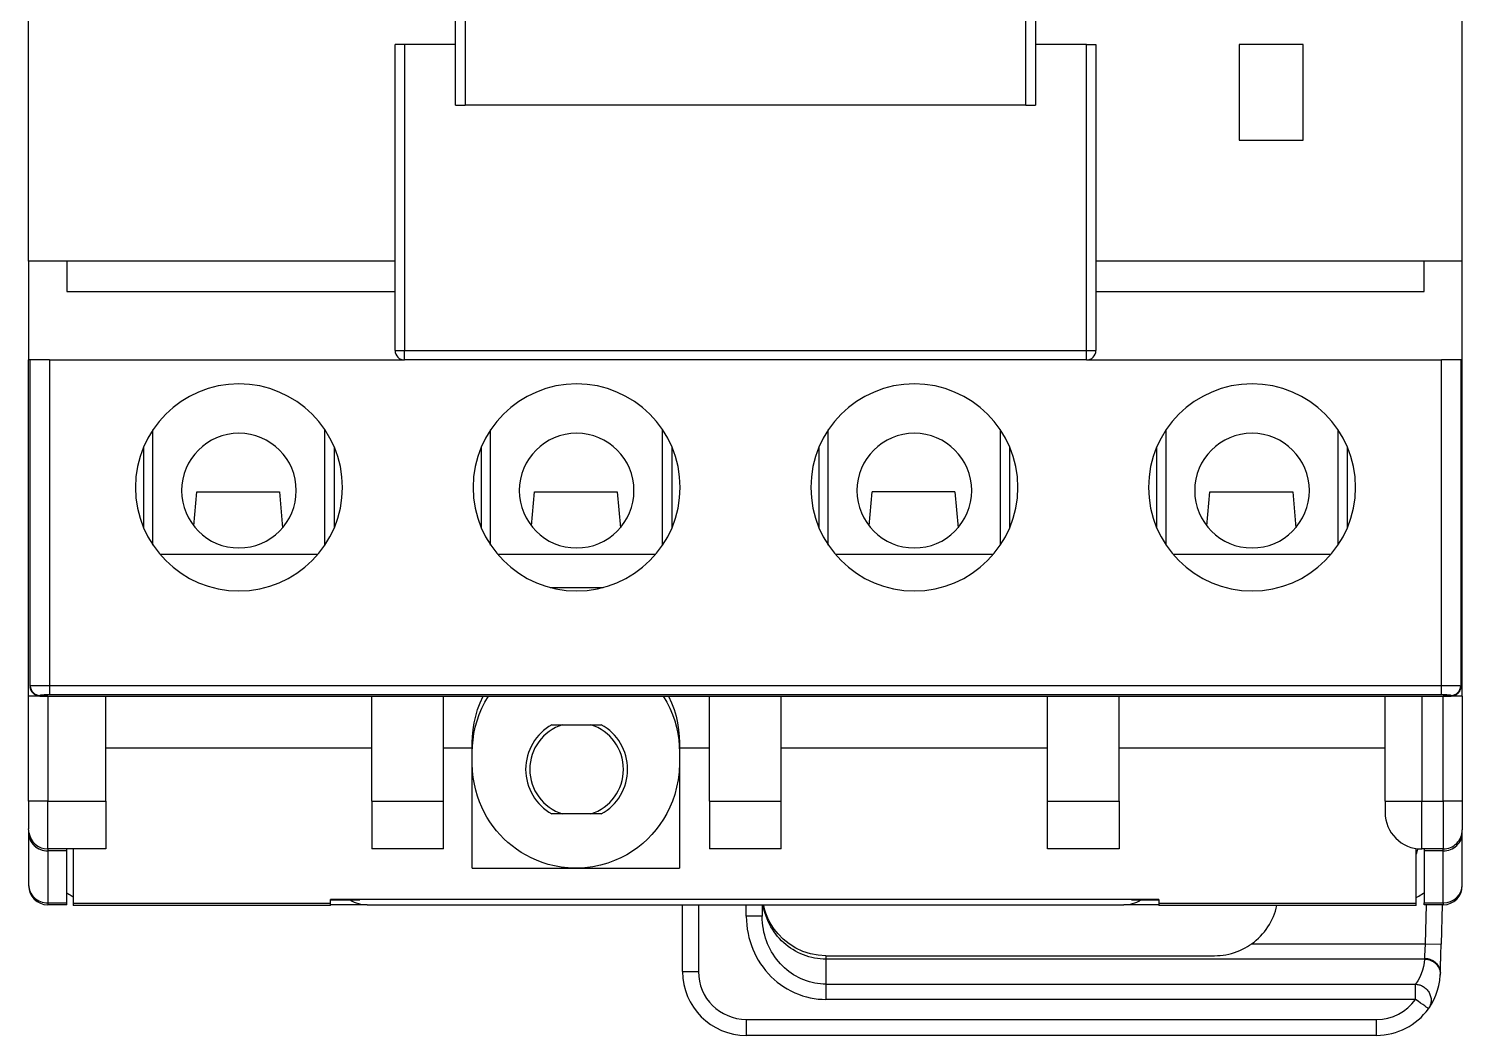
# Model space of a CAD drawing. Extents: x -20 to 1437, y -5898 to 436.
# Drawn here: x 591.77 to 636.77, y 31.5 to 63.1 of the extents above; entities that cross this region are included whole.
import ezdxf

# ---------------------------------------------------------------- set-up
doc = ezdxf.new("R2010")
doc.units = 0
doc.layers.add('MAIN-1', color=7, linetype='Continuous')

msp = doc.modelspace()

# ---------------------------------------------------------------- linework, layer by layer
at = {"layer": 'MAIN-1'}
for p, q in [((591.771, 55.797), (591.771, 82.397)), ((636.771, 55.797), (636.771, 82.397)), ((605.471, 64.497), (605.471, 60.697)), ((623.071, 60.697), (623.071, 64.497)), ((605.171, 60.697), (605.171, 64.197)), ((623.371, 64.197), (623.371, 60.697)), ((603.571, 62.597), (603.271, 62.597)), ((603.271, 52.997), (603.271, 62.597)), ((605.171, 62.597), (603.571, 62.597)), ((603.571, 62.597), (603.571, 52.997)), ((624.971, 62.597), (623.371, 62.597)), ((624.971, 52.997), (624.971, 62.597)), ((624.971, 62.597), (625.271, 62.597)), ((625.271, 62.597), (625.271, 52.997)), ((629.771, 62.597), (629.771, 59.597)), ((631.771, 62.597), (629.771, 62.597)), ((631.771, 59.597), (631.771, 62.597)), ((605.171, 60.697), (605.471, 60.697)), ((623.071, 60.697), (605.471, 60.697)), ((623.071, 60.697), (623.371, 60.697)), ((629.771, 59.597), (631.771, 59.597)), ((591.771, 55.797), (591.771, 52.697)), ((603.271, 55.797), (591.771, 55.797)), ((592.971, 55.797), (592.971, 54.847)), ((636.771, 55.797), (625.271, 55.797)), ((635.571, 54.847), (635.571, 55.797)), ((636.771, 52.697), (636.771, 55.797)), ((592.971, 54.847), (603.271, 54.847)), ((625.271, 54.847), (635.571, 54.847)), ((592.12, 52.697), (591.771, 52.697)), ((591.771, 42.147), (591.771, 52.697)), ((591.821, 42.469), (591.821, 52.697)), ((592.421, 52.697), (592.12, 52.697)), ((592.421, 52.697), (603.571, 52.697)), ((592.421, 52.697), (592.421, 42.484)), ((603.271, 52.997), (603.571, 52.997)), ((603.571, 52.997), (624.971, 52.997)), ((603.571, 52.697), (603.571, 52.997)), ((624.971, 52.697), (603.571, 52.697)), ((624.971, 52.697), (624.971, 52.997)), ((624.971, 52.997), (625.271, 52.997)), ((624.971, 52.697), (636.121, 52.697)), ((636.121, 42.484), (636.121, 52.697)), ((636.423, 52.697), (636.121, 52.697)), ((636.771, 52.697), (636.421, 52.697)), ((636.721, 52.697), (636.721, 42.469)), ((636.771, 42.147), (636.771, 52.697)), ((595.671, 46.888), (595.671, 50.506)), ((601.071, 46.888), (601.071, 50.506)), ((606.271, 46.888), (606.271, 50.506)), ((611.671, 46.888), (611.671, 50.506)), ((616.871, 46.888), (616.871, 50.506)), ((622.271, 46.888), (622.271, 50.506)), ((627.471, 46.888), (627.471, 50.506)), ((632.871, 46.888), (632.871, 50.506)), ((597.382, 50.101), (597.383, 50.101)), ((597.546, 50.197), (597.546, 50.197)), ((595.371, 49.947), (595.371, 47.447)), ((601.371, 47.447), (601.371, 49.947)), ((605.971, 49.947), (605.971, 47.447)), ((611.971, 47.447), (611.971, 49.947)), ((616.571, 49.947), (616.571, 47.447)), ((622.571, 47.447), (622.571, 49.947)), ((627.171, 49.947), (627.171, 47.447)), ((633.171, 47.447), (633.171, 49.947)), ((596.955, 47.487), (597.046, 48.554)), ((597.046, 48.554), (599.646, 48.554)), ((599.646, 48.554), (599.743, 47.432)), ((607.555, 47.487), (607.646, 48.554)), ((607.646, 48.554), (610.246, 48.554)), ((610.246, 48.554), (610.343, 47.431)), ((618.155, 47.487), (618.246, 48.554)), ((620.846, 48.554), (618.246, 48.554)), ((620.846, 48.554), (620.943, 47.432)), ((628.755, 47.487), (628.846, 48.554)), ((628.846, 48.554), (631.446, 48.554)), ((631.446, 48.554), (631.543, 47.432)), ((595.891, 46.597), (600.852, 46.597)), ((606.491, 46.597), (611.452, 46.597)), ((617.091, 46.597), (622.052, 46.597)), ((627.691, 46.597), (632.652, 46.597)), ((608.14, 45.555), (609.803, 45.555)), ((591.821, 42.469), (591.821, 42.448)), ((591.821, 42.469), (591.821, 42.469)), ((591.821, 42.469), (591.821, 42.469)), ((591.821, 42.469), (591.821, 42.469)), ((591.821, 42.469), (591.821, 42.469)), ((591.821, 42.469), (591.821, 42.469)), ((591.821, 42.469), (591.821, 42.469)), ((591.821, 42.469), (591.822, 42.469)), ((591.821, 42.469), (591.821, 42.468)), ((591.821, 42.468), (591.821, 42.468)), ((591.821, 42.468), (591.821, 42.467)), ((591.821, 42.467), (591.821, 42.467)), ((591.821, 42.467), (591.821, 42.467)), ((591.821, 42.467), (591.821, 42.466)), ((591.822, 42.434), (591.821, 42.448)), ((591.822, 42.469), (591.824, 42.47)), ((591.823, 42.42), (591.822, 42.434)), ((591.824, 42.406), (591.823, 42.42)), ((591.824, 42.47), (591.827, 42.471)), ((591.826, 42.392), (591.824, 42.406)), ((591.829, 42.379), (591.826, 42.392)), ((591.827, 42.471), (591.832, 42.472)), ((591.833, 42.365), (591.829, 42.379)), ((591.832, 42.472), (591.837, 42.472)), ((591.837, 42.352), (591.833, 42.365)), ((591.837, 42.472), (591.844, 42.473)), ((591.842, 42.339), (591.837, 42.352)), ((591.847, 42.326), (591.842, 42.339)), ((591.844, 42.473), (591.853, 42.474)), ((591.853, 42.314), (591.847, 42.326)), ((591.853, 42.474), (591.862, 42.474)), ((591.859, 42.302), (591.853, 42.314)), ((591.866, 42.29), (591.859, 42.302)), ((591.862, 42.474), (591.873, 42.475)), ((591.873, 42.475), (591.884, 42.476)), ((591.884, 42.476), (591.897, 42.476)), ((591.897, 42.476), (591.911, 42.477)), ((591.911, 42.477), (591.926, 42.478)), ((591.926, 42.478), (591.943, 42.478)), ((591.943, 42.478), (591.96, 42.479)), ((591.96, 42.479), (591.978, 42.479)), ((591.978, 42.479), (591.997, 42.48)), ((591.997, 42.48), (592.017, 42.48)), ((592.017, 42.48), (592.038, 42.481)), ((592.038, 42.481), (592.06, 42.481)), ((592.06, 42.481), (592.082, 42.482)), ((592.082, 42.482), (592.105, 42.482)), ((592.105, 42.482), (592.129, 42.482)), ((592.129, 42.482), (592.154, 42.483)), ((592.154, 42.483), (592.179, 42.483)), ((592.179, 42.483), (592.204, 42.483)), ((592.204, 42.483), (592.23, 42.484)), ((592.23, 42.484), (592.257, 42.484)), ((592.257, 42.484), (592.284, 42.484)), ((592.284, 42.484), (592.311, 42.484)), ((592.311, 42.484), (592.338, 42.484)), ((592.338, 42.484), (592.366, 42.484)), ((592.366, 42.484), (592.393, 42.484)), ((592.393, 42.484), (592.421, 42.484)), ((592.421, 42.484), (636.121, 42.484)), ((592.421, 42.484), (592.421, 42.185)), ((636.121, 42.185), (636.121, 42.484)), ((636.121, 42.484), (636.149, 42.484)), ((636.149, 42.484), (636.177, 42.484)), ((636.177, 42.484), (636.204, 42.484)), ((636.204, 42.484), (636.232, 42.484)), ((636.232, 42.484), (636.259, 42.484)), ((636.259, 42.484), (636.286, 42.484)), ((636.286, 42.484), (636.312, 42.484)), ((636.312, 42.484), (636.338, 42.483)), ((636.338, 42.483), (636.364, 42.483)), ((636.364, 42.483), (636.389, 42.483)), ((636.389, 42.483), (636.413, 42.482)), ((636.413, 42.482), (636.437, 42.482)), ((636.437, 42.482), (636.46, 42.482)), ((636.46, 42.482), (636.483, 42.481)), ((636.483, 42.481), (636.505, 42.481)), ((636.505, 42.481), (636.525, 42.48)), ((636.525, 42.48), (636.545, 42.48)), ((636.545, 42.48), (636.565, 42.479)), ((636.565, 42.479), (636.583, 42.479)), ((636.583, 42.479), (636.6, 42.478)), ((636.6, 42.478), (636.616, 42.478)), ((636.616, 42.478), (636.631, 42.477)), ((636.631, 42.477), (636.645, 42.476)), ((636.645, 42.476), (636.658, 42.476)), ((636.658, 42.476), (636.67, 42.475)), ((636.67, 42.475), (636.681, 42.474)), ((636.685, 42.305), (636.679, 42.294)), ((636.681, 42.474), (636.69, 42.474)), ((636.692, 42.317), (636.685, 42.305)), ((636.69, 42.474), (636.698, 42.473)), ((636.697, 42.33), (636.692, 42.317)), ((636.702, 42.342), (636.697, 42.33)), ((636.698, 42.473), (636.705, 42.472)), ((636.707, 42.355), (636.702, 42.342)), ((636.705, 42.472), (636.711, 42.472)), ((636.71, 42.368), (636.707, 42.355)), ((636.714, 42.381), (636.71, 42.368)), ((636.711, 42.472), (636.715, 42.471)), ((636.716, 42.394), (636.714, 42.381)), ((636.715, 42.471), (636.719, 42.47)), ((636.719, 42.407), (636.716, 42.394)), ((636.719, 42.47), (636.721, 42.469)), ((636.72, 42.42), (636.719, 42.407)), ((636.721, 42.434), (636.72, 42.42)), ((636.721, 42.469), (636.721, 42.469)), ((636.721, 42.469), (636.721, 42.469)), ((636.721, 42.469), (636.721, 42.469)), ((636.721, 42.469), (636.721, 42.469)), ((636.721, 42.469), (636.721, 42.469)), ((636.721, 42.469), (636.721, 42.469)), ((636.721, 42.469), (636.721, 42.469)), ((636.721, 42.448), (636.721, 42.469)), ((636.721, 42.469), (636.721, 42.468)), ((636.721, 42.468), (636.721, 42.468)), ((636.721, 42.468), (636.721, 42.467)), ((636.721, 42.467), (636.721, 42.467)), ((636.721, 42.467), (636.721, 42.467)), ((636.721, 42.467), (636.721, 42.466)), ((636.721, 42.448), (636.721, 42.434)), ((591.771, 38.847), (591.771, 42.147)), ((592.371, 42.147), (591.771, 42.147)), ((591.874, 42.278), (591.866, 42.29)), ((591.882, 42.267), (591.874, 42.278)), ((591.891, 42.256), (591.882, 42.267)), ((591.9, 42.245), (591.891, 42.256)), ((591.909, 42.235), (591.9, 42.245)), ((591.919, 42.226), (591.909, 42.235)), ((591.93, 42.217), (591.919, 42.226)), ((591.941, 42.208), (591.93, 42.217)), ((591.952, 42.2), (591.941, 42.208)), ((591.963, 42.192), (591.952, 42.2)), ((591.975, 42.185), (591.963, 42.192)), ((591.988, 42.179), (591.975, 42.185)), ((592, 42.173), (591.988, 42.179)), ((592.013, 42.168), (592, 42.173)), ((592.026, 42.163), (592.013, 42.168)), ((592.039, 42.159), (592.026, 42.163)), ((592.052, 42.155), (592.039, 42.159)), ((592.066, 42.152), (592.052, 42.155)), ((592.079, 42.15), (592.066, 42.152)), ((592.093, 42.149), (592.079, 42.15)), ((592.107, 42.148), (592.093, 42.149)), ((592.121, 42.147), (592.107, 42.148)), ((592.121, 42.169), (592.121, 42.147)), ((592.121, 42.147), (636.421, 42.147)), ((592.371, 42.147), (592.371, 38.847)), ((636.121, 42.185), (592.421, 42.185)), ((594.196, 38.847), (594.196, 42.147)), ((602.546, 38.847), (602.546, 42.147)), ((604.796, 38.847), (604.796, 42.147)), ((605.864, 41.728), (605.941, 41.939)), ((605.941, 41.939), (606.035, 42.147)), ((605.996, 41.767), (606.092, 41.959)), ((606.092, 41.959), (606.201, 42.147)), ((611.691, 42.147), (611.801, 41.959)), ((611.801, 41.959), (611.897, 41.767)), ((611.858, 42.147), (611.951, 41.939)), ((611.951, 41.939), (612.029, 41.728)), ((613.146, 38.847), (613.146, 42.147)), ((615.396, 38.847), (615.396, 42.147)), ((623.746, 38.847), (623.746, 42.147)), ((625.996, 38.847), (625.996, 42.147)), ((634.346, 38.847), (634.346, 42.147)), ((635.496, 42.147), (635.496, 38.847)), ((636.171, 38.847), (636.171, 42.147)), ((636.771, 42.147), (636.171, 42.147)), ((636.421, 42.147), (636.421, 42.169)), ((636.435, 42.148), (636.421, 42.147)), ((636.449, 42.149), (636.435, 42.148)), ((636.462, 42.15), (636.449, 42.149)), ((636.475, 42.152), (636.462, 42.15)), ((636.488, 42.155), (636.475, 42.152)), ((636.501, 42.158), (636.488, 42.155)), ((636.514, 42.162), (636.501, 42.158)), ((636.527, 42.166), (636.514, 42.162)), ((636.539, 42.172), (636.527, 42.166)), ((636.551, 42.177), (636.539, 42.172)), ((636.563, 42.183), (636.551, 42.177)), ((636.575, 42.19), (636.563, 42.183)), ((636.586, 42.197), (636.575, 42.19)), ((636.598, 42.205), (636.586, 42.197)), ((636.608, 42.213), (636.598, 42.205)), ((636.619, 42.221), (636.608, 42.213)), ((636.629, 42.231), (636.619, 42.221)), ((636.638, 42.24), (636.629, 42.231)), ((636.647, 42.25), (636.638, 42.24)), ((636.656, 42.26), (636.647, 42.25)), ((636.664, 42.271), (636.656, 42.26)), ((636.672, 42.282), (636.664, 42.271)), ((636.679, 42.294), (636.672, 42.282)), ((636.771, 42.147), (636.771, 38.847)), ((605.755, 41.302), (605.802, 41.515)), ((605.802, 41.515), (605.864, 41.728)), ((605.845, 41.372), (605.913, 41.57)), ((605.913, 41.57), (605.996, 41.767)), ((611.897, 41.767), (611.979, 41.57)), ((611.979, 41.57), (612.048, 41.372)), ((612.029, 41.728), (612.091, 41.515)), ((612.091, 41.515), (612.138, 41.302)), ((605.703, 40.881), (605.722, 41.09)), ((605.719, 40.775), (605.748, 40.973)), ((605.722, 41.09), (605.755, 41.302)), ((605.748, 40.973), (605.79, 41.172)), ((605.79, 41.172), (605.845, 41.372)), ((608.197, 41.247), (609.746, 41.247)), ((612.048, 41.372), (612.103, 41.172)), ((612.103, 41.172), (612.144, 40.973)), ((612.138, 41.302), (612.171, 41.09)), ((612.144, 40.973), (612.174, 40.775)), ((612.171, 41.09), (612.19, 40.881)), ((594.196, 40.524), (602.546, 40.524)), ((604.796, 40.524), (605.696, 40.524)), ((605.696, 40.677), (605.703, 40.881)), ((605.696, 40.524), (605.696, 40.677)), ((605.696, 40.388), (605.702, 40.58)), ((605.696, 36.745), (605.696, 40.524)), ((605.702, 40.58), (605.719, 40.775)), ((612.174, 40.775), (612.191, 40.58)), ((612.19, 40.881), (612.196, 40.677)), ((612.191, 40.58), (612.196, 40.388)), ((612.196, 40.677), (612.196, 40.524)), ((612.196, 40.524), (613.146, 40.524)), ((612.196, 40.524), (612.196, 36.745)), ((615.396, 40.524), (623.746, 40.524)), ((625.996, 40.524), (634.346, 40.524)), ((605.704, 39.805), (605.696, 40.034)), ((605.726, 39.59), (605.704, 39.805)), ((612.186, 39.767), (612.156, 39.517)), ((612.196, 40.034), (612.186, 39.767)), ((605.76, 39.386), (605.726, 39.59)), ((605.805, 39.192), (605.76, 39.386)), ((605.859, 39.007), (605.805, 39.192)), ((612.11, 39.283), (612.051, 39.062)), ((612.156, 39.517), (612.11, 39.283)), ((591.771, 38.847), (591.771, 37.978)), ((592.371, 38.847), (591.771, 38.847)), ((592.371, 37.347), (592.371, 38.847)), ((592.371, 38.847), (594.196, 38.847)), ((594.196, 38.847), (594.196, 37.347)), ((602.546, 38.847), (602.546, 37.347)), ((602.546, 38.847), (604.796, 38.847)), ((604.796, 37.347), (604.796, 38.847)), ((605.922, 38.831), (605.859, 39.007)), ((605.993, 38.662), (605.922, 38.831)), ((611.979, 38.853), (611.897, 38.655)), ((612.051, 39.062), (611.979, 38.853)), ((613.146, 38.847), (613.146, 37.347)), ((613.146, 38.847), (615.396, 38.847)), ((615.396, 37.347), (615.396, 38.847)), ((623.746, 37.347), (623.746, 38.847)), ((623.746, 38.847), (625.996, 38.847)), ((625.996, 38.847), (625.996, 37.347)), ((634.346, 38.847), (635.496, 38.847)), ((634.346, 38.847), (634.346, 38.497)), ((635.496, 38.847), (636.171, 38.847)), ((635.496, 37.347), (635.496, 38.847)), ((636.171, 38.847), (636.171, 37.347)), ((636.771, 38.847), (636.171, 38.847)), ((636.771, 38.847), (636.771, 37.947)), ((606.071, 38.5), (605.993, 38.662)), ((606.157, 38.345), (606.071, 38.5)), ((606.25, 38.197), (606.157, 38.345)), ((609.746, 38.447), (608.197, 38.447)), ((611.7, 38.286), (611.587, 38.116)), ((611.803, 38.466), (611.7, 38.286)), ((611.897, 38.655), (611.803, 38.466)), ((591.771, 37.955), (591.771, 37.978)), ((591.772, 37.933), (591.771, 37.955)), ((591.771, 37.947), (591.771, 37.851)), ((591.771, 37.851), (591.771, 36.221)), ((591.773, 37.913), (591.772, 37.933)), ((591.774, 37.894), (591.773, 37.913)), ((591.776, 37.877), (591.774, 37.894)), ((591.777, 37.862), (591.776, 37.877)), ((606.349, 38.056), (606.25, 38.197)), ((606.456, 37.921), (606.349, 38.056)), ((606.569, 37.792), (606.456, 37.921)), ((611.334, 37.803), (611.194, 37.658)), ((611.465, 37.955), (611.334, 37.803)), ((611.587, 38.116), (611.465, 37.955)), ((636.771, 37.851), (636.771, 37.944)), ((636.771, 36.221), (636.771, 37.851)), ((606.688, 37.669), (606.569, 37.792)), ((606.813, 37.552), (606.688, 37.669)), ((606.946, 37.441), (606.813, 37.552)), ((607.085, 37.337), (606.946, 37.441)), ((610.887, 37.395), (610.72, 37.277)), ((611.045, 37.522), (610.887, 37.395)), ((611.194, 37.658), (611.045, 37.522)), ((635.321, 35.65), (635.321, 37.361)), ((592.371, 37.347), (592.371, 37.287)), ((594.196, 37.347), (592.371, 37.347)), ((592.371, 37.287), (592.371, 35.658)), ((592.971, 37.287), (592.371, 37.287)), ((592.971, 37.287), (592.971, 37.347)), ((592.971, 35.658), (592.971, 37.287)), ((593.171, 37.347), (593.171, 35.65)), ((604.796, 37.347), (602.546, 37.347)), ((607.231, 37.24), (607.085, 37.337)), ((607.384, 37.149), (607.231, 37.24)), ((607.545, 37.066), (607.384, 37.149)), ((607.714, 36.991), (607.545, 37.066)), ((607.891, 36.923), (607.714, 36.991)), ((608.078, 36.865), (607.891, 36.923)), ((609.945, 36.904), (609.721, 36.84)), ((610.156, 36.981), (609.945, 36.904)), ((610.355, 37.07), (610.156, 36.981)), ((610.542, 37.168), (610.355, 37.07)), ((610.72, 37.277), (610.542, 37.168)), ((615.396, 37.347), (613.146, 37.347)), ((625.996, 37.347), (623.746, 37.347)), ((636.171, 37.347), (635.496, 37.347)), ((635.571, 37.347), (635.571, 37.287)), ((635.571, 37.287), (635.571, 35.658)), ((636.171, 37.287), (635.571, 37.287)), ((636.171, 37.287), (636.171, 37.347)), ((636.171, 35.658), (636.171, 37.287)), ((605.696, 36.745), (608.946, 36.745)), ((608.275, 36.816), (608.078, 36.865)), ((608.484, 36.778), (608.275, 36.816)), ((608.707, 36.754), (608.484, 36.778)), ((608.946, 36.745), (608.707, 36.754)), ((609.225, 36.757), (608.946, 36.745)), ((608.946, 36.745), (612.196, 36.745)), ((609.483, 36.79), (609.225, 36.757)), ((609.721, 36.84), (609.483, 36.79)), ((591.771, 36.221), (591.771, 36.197)), ((636.771, 36.197), (636.771, 36.221)), ((592.371, 35.658), (592.371, 35.597)), ((592.371, 35.658), (592.971, 35.658)), ((592.971, 35.597), (592.371, 35.597)), ((592.971, 35.973), (593.004, 35.951)), ((592.971, 35.597), (592.971, 35.658)), ((593.004, 35.951), (593.036, 35.929)), ((593.036, 35.929), (593.069, 35.907)), ((593.069, 35.907), (593.103, 35.886)), ((593.103, 35.886), (593.137, 35.866)), ((593.137, 35.866), (593.171, 35.847)), ((593.171, 35.65), (593.171, 35.577)), ((593.171, 35.65), (601.246, 35.65)), ((601.246, 35.577), (593.171, 35.577)), ((601.246, 35.65), (601.246, 35.759)), ((627.246, 35.759), (601.246, 35.759)), ((601.246, 35.748), (602.161, 35.748)), ((601.246, 35.577), (601.246, 35.65)), ((602.395, 35.597), (601.246, 35.597)), ((602.395, 35.597), (602.687, 35.597)), ((602.688, 35.597), (625.854, 35.597)), ((612.296, 33.497), (612.296, 35.597)), ((612.796, 35.597), (612.796, 33.497)), ((614.296, 35.234), (614.296, 35.597)), ((614.796, 35.597), (614.796, 35.234)), ((614.841, 35.505), (614.824, 35.597)), ((614.854, 35.518), (614.837, 35.597)), ((625.856, 35.597), (626.147, 35.597)), ((627.246, 35.597), (626.147, 35.597)), ((626.382, 35.748), (627.246, 35.748)), ((627.246, 35.759), (627.246, 35.65)), ((627.246, 35.65), (635.321, 35.65)), ((627.246, 35.65), (627.246, 35.577)), ((635.321, 35.577), (627.246, 35.577)), ((635.321, 35.82), (635.364, 35.843)), ((635.321, 35.577), (635.321, 35.65)), ((635.364, 35.843), (635.407, 35.867)), ((635.407, 35.867), (635.449, 35.892)), ((635.449, 35.892), (635.49, 35.918)), ((635.49, 35.918), (635.531, 35.945)), ((635.531, 35.945), (635.571, 35.973)), ((635.571, 35.597), (635.571, 35.658)), ((635.571, 35.658), (636.171, 35.658)), ((636.171, 35.597), (635.571, 35.597)), ((635.638, 35.597), (635.606, 34.37)), ((636.138, 35.597), (636.105, 34.357)), ((636.171, 35.658), (636.171, 35.597)), ((614.296, 35.234), (614.3, 35.096)), ((614.796, 35.234), (614.296, 35.234)), ((614.799, 35.131), (614.796, 35.234)), ((614.805, 35.03), (614.799, 35.131)), ((614.862, 35.415), (614.841, 35.505)), ((614.878, 35.431), (614.854, 35.518)), ((614.887, 35.326), (614.862, 35.415)), ((614.91, 35.333), (614.878, 35.431)), ((614.916, 35.239), (614.887, 35.326)), ((614.951, 35.225), (614.91, 35.333)), ((614.949, 35.153), (614.916, 35.239)), ((614.985, 35.069), (614.949, 35.153)), ((615.006, 35.106), (614.951, 35.225)), ((615.077, 34.976), (615.006, 35.106)), ((614.3, 35.096), (614.31, 34.961)), ((614.31, 34.961), (614.327, 34.828)), ((614.327, 34.828), (614.35, 34.697)), ((614.35, 34.697), (614.379, 34.569)), ((614.817, 34.931), (614.805, 35.03)), ((614.832, 34.833), (614.817, 34.931)), ((614.851, 34.737), (614.832, 34.833)), ((614.875, 34.643), (614.851, 34.737)), ((615.024, 34.987), (614.985, 35.069)), ((615.068, 34.906), (615.024, 34.987)), ((615.115, 34.827), (615.068, 34.906)), ((615.17, 34.833), (615.077, 34.976)), ((615.167, 34.75), (615.115, 34.827)), ((615.222, 34.675), (615.167, 34.75)), ((615.293, 34.679), (615.17, 34.833)), ((615.28, 34.602), (615.222, 34.675)), ((615.451, 34.518), (615.293, 34.679)), ((614.379, 34.569), (614.414, 34.443)), ((614.414, 34.443), (614.455, 34.32)), ((614.455, 34.32), (614.501, 34.2)), ((614.902, 34.551), (614.875, 34.643)), ((614.933, 34.461), (614.902, 34.551)), ((614.967, 34.373), (614.933, 34.461)), ((615.004, 34.288), (614.967, 34.373)), ((615.046, 34.204), (615.004, 34.288)), ((615.09, 34.122), (615.046, 34.204)), ((615.341, 34.533), (615.28, 34.602)), ((615.405, 34.466), (615.341, 34.533)), ((615.471, 34.404), (615.405, 34.466)), ((615.641, 34.365), (615.451, 34.518)), ((615.539, 34.345), (615.471, 34.404)), ((615.609, 34.29), (615.539, 34.345)), ((615.683, 34.237), (615.609, 34.29)), ((615.851, 34.235), (615.641, 34.365)), ((615.759, 34.187), (615.683, 34.237)), ((616.074, 34.132), (615.851, 34.235)), ((629.79, 34.162), (629.874, 34.2)), ((629.874, 34.2), (629.953, 34.241)), ((629.953, 34.241), (630.026, 34.283)), ((630.026, 34.283), (630.094, 34.326)), ((630.094, 34.326), (630.159, 34.37)), ((630.159, 34.37), (635.606, 34.37)), ((635.598, 34.221), (635.596, 34.193)), ((635.599, 34.25), (635.598, 34.221)), ((635.601, 34.28), (635.599, 34.25)), ((635.602, 34.31), (635.601, 34.28)), ((635.604, 34.34), (635.602, 34.31)), ((635.606, 34.37), (635.604, 34.34)), ((635.606, 34.37), (636.105, 34.357)), ((636.1, 34.16), (636.102, 34.225)), ((636.102, 34.225), (636.104, 34.29)), ((636.104, 34.29), (636.105, 34.357)), ((614.501, 34.2), (614.552, 34.083)), ((614.552, 34.083), (614.61, 33.968)), ((614.61, 33.968), (614.673, 33.855)), ((614.673, 33.855), (614.744, 33.745)), ((615.139, 34.042), (615.09, 34.122)), ((615.191, 33.964), (615.139, 34.042)), ((615.247, 33.888), (615.191, 33.964)), ((615.305, 33.814), (615.247, 33.888)), ((615.367, 33.744), (615.305, 33.814)), ((615.838, 34.141), (615.759, 34.187)), ((615.919, 34.098), (615.838, 34.141)), ((616.003, 34.059), (615.919, 34.098)), ((616.088, 34.023), (616.003, 34.059)), ((616.309, 34.058), (616.074, 34.132)), ((616.175, 33.992), (616.088, 34.023)), ((616.263, 33.965), (616.175, 33.992)), ((616.351, 33.942), (616.263, 33.965)), ((616.551, 34.012), (616.309, 34.058)), ((616.44, 33.923), (616.351, 33.942)), ((616.529, 33.909), (616.44, 33.923)), ((616.618, 33.899), (616.529, 33.909)), ((616.796, 33.997), (616.551, 34.012)), ((616.707, 33.893), (616.618, 33.899)), ((616.796, 33.891), (616.707, 33.893)), ((616.796, 33.997), (628.996, 33.997)), ((616.796, 33.997), (616.796, 33.891)), ((635.58, 33.891), (616.796, 33.891)), ((616.796, 33.891), (616.796, 33.104)), ((628.996, 33.997), (629.086, 33.999)), ((629.086, 33.999), (629.175, 34.005)), ((629.175, 34.005), (629.264, 34.015)), ((629.264, 34.015), (629.352, 34.029)), ((629.352, 34.029), (629.44, 34.047)), ((629.44, 34.047), (629.527, 34.069)), ((629.527, 34.069), (629.615, 34.096)), ((629.615, 34.096), (629.703, 34.127)), ((629.703, 34.127), (629.79, 34.162)), ((635.569, 33.775), (635.549, 33.66)), ((635.58, 33.891), (635.569, 33.775)), ((635.581, 33.9), (635.58, 33.897)), ((635.58, 33.897), (635.58, 33.894)), ((635.58, 33.894), (635.58, 33.891)), ((635.58, 33.891), (635.601, 33.89)), ((635.582, 33.914), (635.581, 33.91)), ((635.581, 33.91), (635.581, 33.907)), ((635.581, 33.907), (635.581, 33.903)), ((635.581, 33.903), (635.581, 33.9)), ((635.583, 33.942), (635.582, 33.927)), ((635.582, 33.927), (635.582, 33.914)), ((635.582, 33.914), (635.605, 33.913)), ((635.584, 33.958), (635.583, 33.942)), ((635.585, 33.976), (635.584, 33.958)), ((635.586, 33.996), (635.585, 33.976)), ((635.587, 34.016), (635.586, 33.996)), ((635.588, 34.038), (635.587, 34.016)), ((635.589, 34.062), (635.588, 34.038)), ((635.591, 34.086), (635.589, 34.062)), ((635.592, 34.111), (635.591, 34.086)), ((635.593, 34.138), (635.592, 34.111)), ((635.595, 34.165), (635.593, 34.138)), ((635.596, 34.193), (635.595, 34.165)), ((635.601, 33.89), (635.622, 33.889)), ((635.605, 33.913), (635.628, 33.912)), ((635.622, 33.889), (635.645, 33.886)), ((635.628, 33.912), (635.652, 33.909)), ((635.645, 33.886), (635.667, 33.883)), ((635.652, 33.909), (635.676, 33.905)), ((635.667, 33.883), (635.69, 33.879)), ((635.676, 33.905), (635.701, 33.9)), ((635.69, 33.879), (635.713, 33.873)), ((635.701, 33.9), (635.725, 33.894)), ((635.713, 33.873), (635.736, 33.866)), ((635.725, 33.894), (635.749, 33.887)), ((635.736, 33.866), (635.759, 33.858)), ((635.749, 33.887), (635.773, 33.878)), ((635.759, 33.858), (635.782, 33.849)), ((635.773, 33.878), (635.797, 33.868)), ((635.782, 33.849), (635.805, 33.838)), ((635.797, 33.868), (635.821, 33.857)), ((635.805, 33.838), (635.828, 33.826)), ((635.821, 33.857), (635.844, 33.845)), ((635.828, 33.826), (635.851, 33.813)), ((635.844, 33.845), (635.866, 33.832)), ((635.851, 33.813), (635.873, 33.798)), ((635.866, 33.832), (635.888, 33.817)), ((635.873, 33.798), (635.894, 33.783)), ((635.888, 33.817), (635.909, 33.801)), ((635.894, 33.783), (635.915, 33.765)), ((635.909, 33.801), (635.929, 33.785)), ((635.915, 33.765), (635.935, 33.747)), ((635.929, 33.785), (635.948, 33.767)), ((635.948, 33.767), (635.966, 33.748)), ((636.089, 33.725), (636.09, 33.777)), ((636.09, 33.78), (636.091, 33.791)), ((636.091, 33.824), (636.092, 33.835)), ((636.091, 33.813), (636.091, 33.824)), ((636.091, 33.802), (636.091, 33.813)), ((636.091, 33.791), (636.091, 33.802)), ((636.092, 33.854), (636.094, 33.912)), ((636.092, 33.835), (636.092, 33.847)), ((636.094, 33.912), (636.095, 33.972)), ((636.095, 33.972), (636.097, 34.034)), ((636.097, 34.034), (636.099, 34.096)), ((636.099, 34.096), (636.1, 34.16)), ((612.296, 33.497), (612.796, 33.497)), ((614.744, 33.745), (614.821, 33.636)), ((614.821, 33.636), (614.904, 33.531)), ((614.904, 33.531), (614.99, 33.43)), ((614.99, 33.43), (615.08, 33.336)), ((615.08, 33.336), (615.173, 33.249)), ((615.43, 33.678), (615.367, 33.744)), ((615.496, 33.615), (615.43, 33.678)), ((615.564, 33.556), (615.496, 33.615)), ((615.634, 33.501), (615.564, 33.556)), ((615.706, 33.448), (615.634, 33.501)), ((615.782, 33.398), (615.706, 33.448)), ((615.86, 33.352), (615.782, 33.398)), ((615.94, 33.309), (615.86, 33.352)), ((616.022, 33.27), (615.94, 33.309)), ((635.433, 33.322), (635.373, 33.212)), ((635.482, 33.433), (635.433, 33.322)), ((635.521, 33.546), (635.482, 33.433)), ((635.549, 33.66), (635.521, 33.546)), ((635.935, 33.747), (635.954, 33.727)), ((635.954, 33.727), (635.972, 33.707)), ((635.966, 33.748), (635.982, 33.729)), ((635.972, 33.707), (635.989, 33.685)), ((635.982, 33.729), (635.998, 33.709)), ((635.989, 33.685), (636.004, 33.662)), ((635.998, 33.709), (636.012, 33.688)), ((636.004, 33.662), (636.019, 33.639)), ((636.012, 33.688), (636.025, 33.666)), ((636.019, 33.639), (636.032, 33.614)), ((636.025, 33.666), (636.037, 33.644)), ((636.032, 33.614), (636.043, 33.59)), ((636.037, 33.644), (636.047, 33.622)), ((636.043, 33.59), (636.053, 33.564)), ((636.047, 33.622), (636.056, 33.6)), ((636.053, 33.564), (636.061, 33.539)), ((636.056, 33.6), (636.064, 33.578)), ((636.061, 33.539), (636.068, 33.513)), ((636.063, 33.221), (636.079, 33.383)), ((636.064, 33.578), (636.07, 33.555)), ((636.068, 33.513), (636.073, 33.486)), ((636.07, 33.555), (636.074, 33.533)), ((636.073, 33.486), (636.077, 33.46)), ((636.074, 33.533), (636.078, 33.51)), ((636.077, 33.46), (636.079, 33.434)), ((636.078, 33.51), (636.08, 33.488)), ((636.079, 33.434), (636.08, 33.409)), ((636.08, 33.409), (636.079, 33.383)), ((636.079, 33.391), (636.08, 33.4)), ((636.079, 33.383), (636.079, 33.391)), ((636.08, 33.488), (636.081, 33.466)), ((636.08, 33.41), (636.081, 33.42)), ((636.08, 33.4), (636.08, 33.41)), ((636.081, 33.445), (636.082, 33.474)), ((636.081, 33.466), (636.081, 33.445)), ((636.081, 33.444), (636.081, 33.445)), ((636.081, 33.445), (636.081, 33.445)), ((636.081, 33.443), (636.081, 33.444)), ((636.081, 33.444), (636.081, 33.444)), ((636.081, 33.442), (636.081, 33.443)), ((636.081, 33.443), (636.081, 33.443)), ((636.081, 33.431), (636.081, 33.442)), ((636.081, 33.42), (636.081, 33.431)), ((636.082, 33.474), (636.083, 33.508)), ((636.083, 33.508), (636.084, 33.544)), ((636.084, 33.544), (636.085, 33.584)), ((636.085, 33.584), (636.086, 33.628)), ((636.086, 33.628), (636.088, 33.675)), ((636.088, 33.675), (636.089, 33.725)), ((615.173, 33.249), (615.269, 33.168)), ((615.269, 33.168), (615.369, 33.092)), ((615.369, 33.092), (615.474, 33.02)), ((615.474, 33.02), (615.583, 32.953)), ((615.583, 32.953), (615.697, 32.891)), ((615.697, 32.891), (615.815, 32.834)), ((616.105, 33.235), (616.022, 33.27)), ((616.19, 33.204), (616.105, 33.235)), ((616.275, 33.177), (616.19, 33.204)), ((616.362, 33.155), (616.275, 33.177)), ((616.449, 33.136), (616.362, 33.155)), ((616.536, 33.122), (616.449, 33.136)), ((616.623, 33.112), (616.536, 33.122)), ((616.71, 33.106), (616.623, 33.112)), ((616.796, 33.104), (616.71, 33.106)), ((616.796, 33.104), (635.302, 33.104)), ((616.796, 33.104), (616.796, 32.625)), ((635.373, 33.212), (635.302, 33.104)), ((635.302, 33.104), (635.327, 33.102)), ((635.327, 33.102), (635.353, 33.098)), ((635.353, 33.098), (635.379, 33.093)), ((635.379, 33.093), (635.406, 33.087)), ((635.406, 33.087), (635.433, 33.079)), ((635.433, 33.079), (635.461, 33.069)), ((635.461, 33.069), (635.488, 33.057)), ((635.488, 33.057), (635.516, 33.043)), ((635.516, 33.043), (635.543, 33.028)), ((635.543, 33.028), (635.57, 33.011)), ((635.57, 33.011), (635.596, 32.991)), ((635.596, 32.991), (635.621, 32.97)), ((635.621, 32.97), (635.645, 32.947)), ((635.645, 32.947), (635.668, 32.922)), ((635.668, 32.922), (635.689, 32.896)), ((635.689, 32.896), (635.709, 32.869)), ((635.709, 32.869), (635.726, 32.84)), ((635.942, 32.761), (635.994, 32.91)), ((635.994, 32.91), (636.035, 33.064)), ((636.035, 33.064), (636.063, 33.221)), ((615.815, 32.834), (615.935, 32.785)), ((615.935, 32.785), (616.058, 32.741)), ((616.058, 32.741), (616.182, 32.705)), ((616.182, 32.705), (616.306, 32.676)), ((616.306, 32.676), (616.429, 32.653)), ((616.429, 32.653), (616.552, 32.637)), ((616.552, 32.637), (616.674, 32.628)), ((616.674, 32.628), (616.796, 32.625)), ((635.302, 32.625), (616.796, 32.625)), ((635.709, 32.334), (635.8, 32.472)), ((635.726, 32.84), (635.742, 32.81)), ((635.742, 32.81), (635.756, 32.779)), ((635.758, 32.422), (635.747, 32.398)), ((635.756, 32.779), (635.767, 32.748)), ((635.767, 32.447), (635.758, 32.422)), ((635.767, 32.748), (635.777, 32.716)), ((635.775, 32.473), (635.767, 32.447)), ((635.782, 32.501), (635.775, 32.473)), ((635.777, 32.716), (635.784, 32.684)), ((635.787, 32.53), (635.782, 32.501)), ((635.784, 32.684), (635.789, 32.652)), ((635.791, 32.559), (635.787, 32.53)), ((635.789, 32.652), (635.791, 32.621)), ((635.791, 32.621), (635.792, 32.59)), ((635.792, 32.59), (635.791, 32.559)), ((635.8, 32.472), (635.877, 32.615)), ((635.877, 32.615), (635.942, 32.761)), ((614.296, 31.997), (634.082, 31.997)), ((614.296, 31.997), (614.296, 31.497)), ((634.082, 31.497), (634.082, 31.997)), ((635.722, 32.354), (635.709, 32.334)), ((635.735, 32.375), (635.722, 32.354)), ((635.747, 32.398), (635.735, 32.375)), ((634.082, 31.497), (614.296, 31.497))]:
    msp.add_line(p, q, dxfattribs=at)
for centre, radius, start, end in [((603.571, 52.997), 0.3, 180, 270), ((624.971, 52.997), 0.3, 270, 0), ((598.371, 48.697), 3.25, 0, 180), ((608.971, 48.697), 3.25, 0, 180), ((619.571, 48.697), 3.25, 0, 180), ((630.171, 48.697), 3.25, 0, 180), ((598.371, 48.597), 1.8, 0, 180), ((608.971, 48.597), 1.8, 0, 180), ((619.571, 48.597), 1.8, 0, 180), ((630.171, 48.597), 1.8, 0, 180), ((598.371, 48.697), 3.25, 180, 0), ((608.971, 48.697), 3.25, 180, 0), ((619.571, 48.697), 3.25, 180, 0), ((630.171, 48.697), 3.25, 180, 0), ((598.371, 48.597), 1.8, 180, 0), ((608.971, 48.597), 1.8, 180, 0), ((619.571, 48.597), 1.8, 180, 0), ((630.171, 48.597), 1.8, 180, 0), ((608.971, 39.847), 1.6, 118.955, 241.045), ((608.971, 39.847), 1.47, 107.7528, 180), ((608.971, 39.847), 1.47, 0, 72.2472), ((608.971, 39.847), 1.6, 298.955, 61.045), ((608.971, 39.847), 1.47, 180, 252.2472), ((608.971, 39.847), 1.47, 287.7528, 0), ((635.496, 38.497), 1.15, 180, 270), ((592.371, 37.947), 0.6, 188.1816, 270), ((636.171, 37.947), 0.6, 270, 0.0002), ((592.371, 36.197), 0.6, 180, 270), ((636.171, 36.197), 0.6, 270, 0), ((602.395, 36.597), 1, 238.1424, 270), ((626.147, 36.597), 1, 270, 301.8578), ((628.996, 35.997), 2, 305.5384, 347.8729), ((614.296, 33.497), 2, 180, 270), ((614.296, 33.497), 1.5, 180, 270), ((634.082, 33.497), 1.5, 270, 324.4303), ((634.082, 33.497), 2, 270, 324.4301)]:
    msp.add_arc(centre, radius, start, end, dxfattribs=at)
for centre, major_axis, ratio, start_param, end_param in [((592.121, 42.469), (-0.3, 0), 0.99863, 0.000001, 0.008543), ((592.121, 42.469), (-0.3, 0), 0.99863, 0.000001, 0.008543), ((592.121, 42.469), (-0.3, 0), 0.99863, 0.008543, 1.570771), ((592.121, 42.469), (-0.3, 0), 0.99863, 0.008543, 1.570771), ((636.421, 42.469), (-0.3, 0), 0.99863, 1.570796, 3.133051), ((636.421, 42.469), (-0.3, 0), 0.99863, 1.570796, 3.133051), ((636.421, 42.469), (-0.3, 0), 0.99863, 3.133051, 3.141548), ((636.421, 42.469), (-0.3, 0), 0.99863, 3.133417, 3.141548), ((636.421, 42.469), (-0.3, 0), 0.99863, 3.133051, 3.133417), ((592.421, 42.169), (0.3, 0), 0.052238, 1.571445, 3.142448), ((592.421, 42.169), (0.3, 0), 0.052238, 1.571445, 3.142448), ((636.121, 42.169), (0.3, 0), 0.052239, -0.000855, 1.570167), ((636.121, 42.169), (0.3, 0), 0.052239, -0.000855, 1.570167), ((592.371, 37.851), (-0.6, 0), 0.939693, -0.000012, 1.570796), ((592.371, 37.851), (-0.6, 0), 0.939693, -0.000012, 0), ((592.371, 37.851), (-0.6, 0), 0.939693, 0, 1.570796), ((636.171, 37.851), (-0.6, 0), 0.939693, 1.570796, 3.1416), ((636.171, 37.851), (-0.6, 0), 0.939693, 1.570796, 3.141593), ((636.171, 37.851), (-0.6, 0), 0.939693, 3.141593, 3.1416), ((634.404, 37.571), (1, 0), 0.999658, -0.409253, -0.219278), ((634.404, 37.571), (1, 0), 0.999658, -0.409253, -0.219278), ((594.139, 37.571), (1, 0), 0.999658, -2.916218, -2.885402), ((594.139, 37.571), (1, 0), 0.999658, -2.916218, -2.885402), ((592.371, 36.221), (0.6, 0), 0.939693, -3.141593, -1.570796), ((592.371, 36.221), (0.6, 0), 0.939693, -3.141593, -1.570796), ((636.171, 36.221), (0.6, 0), 0.939693, -1.570796, 0), ((636.171, 36.221), (0.6, 0), 0.939693, -1.570796, 0), ((635.302, 32.625), (0, 0.5), 0.000008, -1.57078, -0.290087), ((635.302, 32.625), (0, 0.5), 0.000008, -1.57078, -0.290087), ((635.302, 32.625), (-0.407, 0.291), 0.000014, -3.141591, -1.570795), ((635.302, 32.625), (-0.407, 0.291), 0.000014, -3.141591, -1.570795)]:
    msp.add_ellipse(centre, major_axis=major_axis, ratio=ratio, start_param=start_param, end_param=end_param, dxfattribs=at)

doc.saveas('drawing.dxf')
